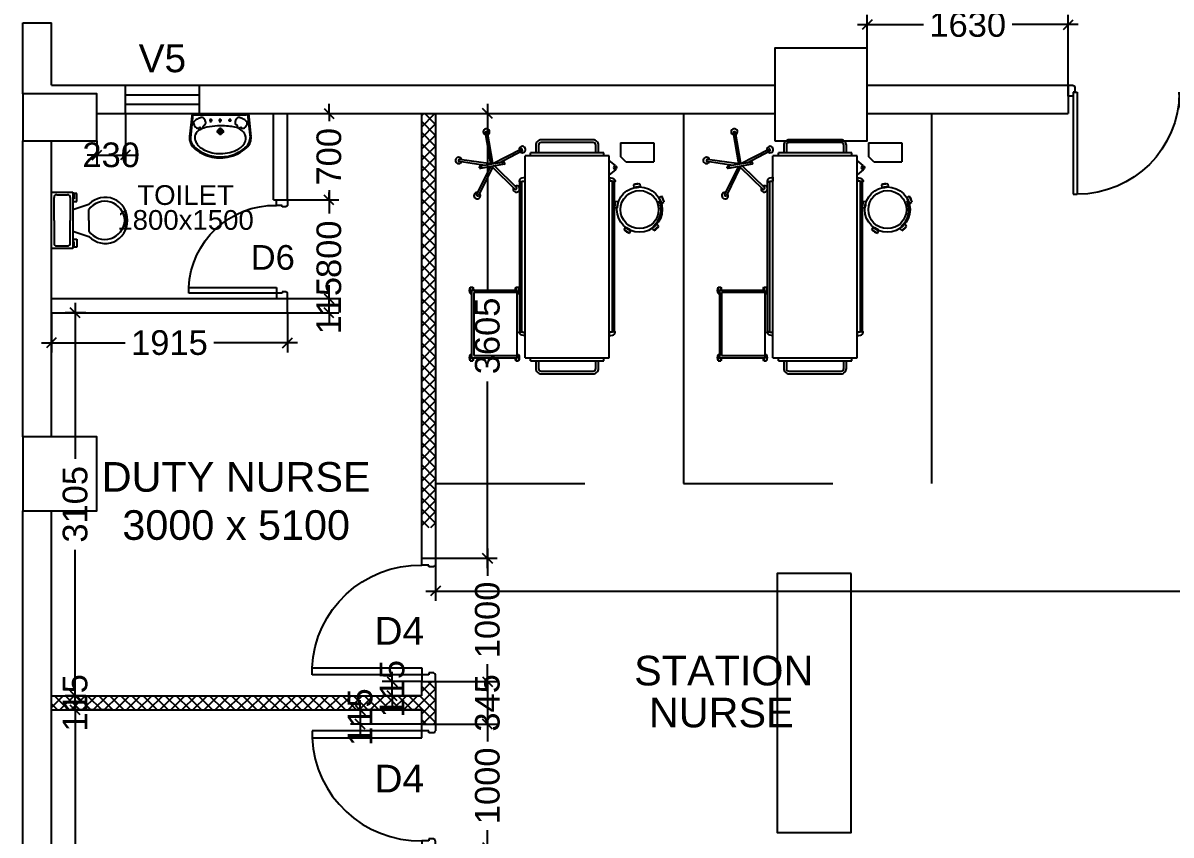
# Model space of a CAD drawing. Extents: x 7620542 to 7843793, y -6476226 to -6093835.
# Drawn here: x 7720379 to 7729686, y -6368159 to -6361576 of the extents above; entities that cross this region are included whole.
import ezdxf
from ezdxf.enums import TextEntityAlignment as Align

# ---------------------------------------------------------------- set-up
doc = ezdxf.new("R2010")
doc.units = 0
doc.header["$LTSCALE"] = 600
doc.header["$MEASUREMENT"] = 0
doc.header["$PDMODE"] = 35
doc.linetypes.add('DASHED', pattern=[0.75, 0.5, -0.25])
doc.layers.get('0').update_dxf_attribs({"linetype": 'CONTINUOUS'})
doc.layers.get('Defpoints').update_dxf_attribs({"linetype": 'CONTINUOUS'})
for name, color, linetype in [('Beds', 33, 'CONTINUOUS'), ('DIMEN', 5, 'CONTINUOUS'), ('DOOR', 32, 'CONTINUOUS'), ('furniture', 33, 'CONTINUOUS'), ('joinery', 7, 'CONTINUOUS'), ('LA-column', 3, 'CONTINUOUS'), ('LOADING', 140, 'CONTINUOUS'), ('PARTI', 21, 'CONTINUOUS'), ('Parti Hat', 35, 'CONTINUOUS'), ('Room Dim', 1, 'CONTINUOUS'), ('TEXT', 6, 'CONTINUOUS'), ('Toi-Euip', 8, 'CONTINUOUS'), ('toi-fix', 46, 'CONTINUOUS'), ('Walls', 7, 'CONTINUOUS'), ('WIN', 151, 'CONTINUOUS'), ('Working Dim', 5, 'CONTINUOUS')]:
    doc.layers.add(name, color=color, linetype=linetype)
doc.styles.add('ari', font='arial.ttf')
doc.styles.add('ARIAL', font='arial.ttf')
doc.dimstyles.new('int. dim', dxfattribs={"dimtxt": 450, "dimasz": 80, "dimexe": 80, "dimexo": 0, "dimgap": 70, "dimtad": 0, "dimdec": 0, "dimzin": 12, "dimdsep": 46, "dimtxsty": 'ari', "dimblk": 'OBLIQUE', "dimcen": 2, "dimdle": 80, "dimclrd": 256, "dimclre": 256, "dimclrt": 6, "dimadec": 0, "dimazin": 0, "dimtfac": 1, "dimtdec": 0, "dimtix": 1, "dimtmove": 2, "dimatfit": 3, "dimfxl": 1, "dimtolj": 1, "dimtzin": 0, "dimlwd": -1, "dimlwe": -1, "dimarcsym": 0})

# ---------------------------------------------------------------- blocks, each defined once
blk = doc.blocks.new('1000')
at = {"layer": 'DOOR'}
for p, q in [((0, -100), (0, 0)), ((0, 0), (49.7, 0)), ((49.7, 0), (49.7, -2.2)), ((63.2, -49.5), (49.7, -49.5)), ((49.7, -49.5), (49.7, -100)), ((63.2, -13.5), (61, -13.5)), ((63.2, -13.5), (63.2, -49.5)), ((836.8, -13.5), (836.8, -49.5)), ((836.8, -13.5), (839, -13.5)), ((836.8, -49.5), (850.3, -49.5)), ((850.3, 0), (850.3, -2.2)), ((900, 0), (850.3, 0)), ((850.3, -49.5), (850.3, -100)), ((900, -100), (900, 0)), ((49.7, -100), (0, -100)), ((49.7, -100), (49.7, -900.6)), ((100.2, -100), (49.7, -100)), ((100.2, -900.6), (100.2, -100)), ((850.3, -100), (900, -100)), ((49.7, -900.6), (100.2, -900.6))]:
    blk.add_line(p, q, dxfattribs=at)
for centre, major_axis, start_param, end_param in [((49.7, -13.5), (-7.95, 7.95), 3.926991, 5.497787), ((850.3, -13.5), (7.95, 7.95), 0.785398, 2.356194)]:
    blk.add_ellipse(centre, major_axis=major_axis, ratio=1, start_param=start_param, end_param=end_param, dxfattribs=at)
at = {"layer": 'DOOR', "color": 145}
blk.add_ellipse((64.3, -115.3), major_axis=(-519.7, 589.8), ratio=1, start_param=2.464943, end_param=4.009476, dxfattribs=at)
blk = doc.blocks.new('A$C70ED7303')
at = {"layer": 'toi-fix', "color": 8}
for p, q in [((0, 0), (229, 0)), ((229, 0), (229, -174.4)), ((-229, 0), (0, 0)), ((-229, -174.4), (-229, 0)), ((-207.2, -43.6), (-207.2, -130.8)), ((0, -21.8), (-185.4, -21.8)), ((0, -21.8), (185.4, -21.8)), ((207.2, -43.6), (207.2, -130.8)), ((229, -174.4), (-229, -174.4)), ((-218.1, -207.2), (-218.1, -185.4)), ((-218.1, -185.4), (-174.4, -185.4)), ((-185.4, -152.6), (0, -152.6)), ((-174.4, -185.4), (-174.4, -174.4)), ((-152.6, -174.4), (-152.6, -207.2)), ((-87.2, -174.4), (-130.8, -305.3)), ((185.4, -152.6), (0, -152.6)), ((87.2, -174.4), (130.8, -305.3)), ((152.6, -174.4), (152.6, -207.2)), ((174.4, -185.4), (174.4, -174.4)), ((218.1, -185.4), (174.4, -185.4)), ((218.1, -207.2), (218.1, -185.4)), ((-152.6, -207.2), (-218.1, -207.2)), ((152.6, -207.2), (218.1, -207.2)), ((0, -305.3), (-87.2, -305.3)), ((0, -305.3), (87.2, -305.3))]:
    blk.add_line(p, q, dxfattribs=at)
for centre, major_axis, start_param, end_param in [((-188.1, -40.9), (13.6, -13.6), 2.214297, 4.068888), ((188.1, -40.9), (13.6, -13.6), 0.643501, 2.498091), ((-188.1, -133.6), (-13.6, -13.6), 5.35589, 7.21048), ((188.1, -133.6), (-13.6, -13.6), 0.643501, 2.498091), ((-6.6, -436.2), (-127.6, -127.6), 4.686239, 7.105146), ((4.7, -435.5), (-112.7, -112.7), 4.541602, 7.039318), ((6.6, -436.2), (55.8, -171.6), -0.351019, 2.067888), ((-4.7, -435.5), (-112.7, -112.7), 0.814663, 3.31238)]:
    blk.add_ellipse(centre, major_axis=major_axis, ratio=1, start_param=start_param, end_param=end_param, dxfattribs=at)
blk = doc.blocks.new('A$C1E9F72C1')
at = {"layer": 'Toi-Euip', "color": 8}
for p, q in [((-228.2, 0), (-249, -186.3)), ((-228.2, 0), (228.2, 0)), ((228.2, 0), (249, -186.3)), ((-220.9, -6.6), (-241.8, -193.1)), ((-212.9, -9.7), (208.6, -9.7)), ((-63.8, -54.9), (-90.3, -54.9)), ((-76, -72.5), (-76, -39.7)), ((11.6, -54.9), (-14.9, -54.9)), ((-0.6, -72.5), (-0.6, -39.7)), ((91.5, -54.9), (65.1, -54.9)), ((79.3, -67.3), (79.3, -39.7)), ((220.8, -6.2), (241.8, -193.1)), ((-29.6, -144.6), (31.2, -144.6)), ((0.9, -174.9), (0.9, -113))]:
    blk.add_line(p, q, dxfattribs=at)
for centre, radius in [((-76, -54.9), 6.49), ((-0.6, -54.9), 6.49), ((79.3, -54.9), 6.49), ((0.9, -144.6), 21.7), ((0.9, -144.6), 15.6), ((0.9, -144.6), 11)]:
    blk.add_circle(centre, radius, dxfattribs=at)
for centre, radius, start, end in [((-208.1, 14.7), 24.9, 216.2215, 258.85487), ((207.9, 16.2), 26, 271.42036, 321.25129), ((-196.3, -76.7), 20.9, 116.80905, 207.50919), ((-160.4, -68.2), 57.4, 198.35041, 235.03309), ((-125, -156.3), 127.2, 109.58641, 129.40175), ((-151.5, -66.7), 34.3, 68.64386, 118.08079), ((-167.5, -75.4), 49.6, 12.80704, 54.9415), ((-114.5, -115.3), 27, 106.38602, 151.72849), ((-150, -73.3), 32.2, 330.07912, 16.03456), ((152.1, -73.3), 32.2, 163.96544, 209.92088), ((169.6, -75.4), 49.6, 125.0585, 167.19296), ((116.6, -115.3), 27, 28.27151, 73.61398), ((153.6, -66.7), 34.3, 61.91921, 111.35614), ((127.1, -156.3), 127.2, 50.59825, 70.41359), ((162.5, -68.2), 57.4, 304.96691, 341.64959), ((198.5, -76.7), 20.9, 332.49081, 63.19095), ((-110.1, -193), 95.5, 167.34537, 194.41456), ((-129.4, -204.5), 80.8, 113.61868, 156.30705), ((-181.8, -101.4), 18, 230.4642, 309.53581), ((-164.3, -121.5), 8.67, 53.89261, 133.95969), ((-76.5, -275.6), 168.3, 94.02807, 120.40977), ((-162.9, -122.5), 8.8, 329.67126, 65.48955), ((-131.5, -107.7), 8.62, 142.69611, 276.84736), ((34.9, -905.9), 807.6, 92.47999, 98.77724), ((-3.2, -837.5), 738.4, 84.45177, 89.75687), ((46.1, -400.7), 299, 76.17326, 85.7679), ((102.1, -220), 110.7, 24.97787, 81.97978), ((134.9, -107.4), 7.45, 281.31974, 41.70163), ((164.3, -121.7), 7.8, 112.06932, 194.84772), ((166.5, -121.5), 8.67, 46.04031, 126.10739), ((183.9, -101.4), 18, 230.46419, 309.5358), ((136.7, -201.5), 71.5, 327.59194, 23.22206), ((-165.7, -196.5), 84, 173.00409, 196.76082), ((-141.4, -199.1), 106.9, 191.44792, 227.66), ((-163.3, -200.1), 78.8, 174.85979, 213.20886), ((-120.4, -183.5), 124.2, 208.78543, 238.15851), ((-15.6, -66.9), 289.4, 226.88006, 256.31993), ((-82.7, -174.7), 127.1, 199.30539, 242.2025), ((11.5, -60.2), 296.4, 278.97703, 313.61545), ((18.1, -68), 277.7, 292.33265, 313.78267), ((77.5, -165.5), 140.9, 291.68677, 328.13967), ((146.7, -197.7), 95.2, 311.91048, 2.7762), ((149.6, -199.6), 100.3, 311.38312, 7.60576), ((-54.2, -135.8), 202, 229.31459, 253.01061), ((-13.2, -73.3), 249.6, 238.9436, 269.48126), ((0.4, -45.6), 305.3, 248.15029, 293.80492), ((-3.9, -83.4), 276.6, 253.14844, 282.86095), ((4.7, -23.5), 300.1, 266.15461, 294.58929)]:
    blk.add_arc(centre, radius, start, end, dxfattribs=at)
blk = doc.blocks.new('HF12177-P')
for p, q in [((-0.02, -0.007), (-0.189, 0.225)), ((0, 0), (-0.172, 0.237)), ((0, 0), (0.172, 0.237)), ((0.02, -0.007), (0.189, 0.225)), ((-0.063, -0.027), (-0.295, -0.102)), ((-0.01, -0.031), (-0.289, -0.121)), ((-0.12, -0.015), (-0.12, -0.019)), ((-0.112, -0.007), (0.112, -0.007)), ((-0.112, -0.027), (0.112, -0.027)), ((-0.1, -0.007), (-0.1, -0.027)), ((-0.01, -0.031), (-0.01, -0.324)), ((0.01, -0.031), (0.01, -0.324)), ((0.01, -0.031), (0.289, -0.121)), ((0.063, -0.027), (0.295, -0.102)), ((0.1, -0.007), (0.1, -0.027)), ((0.12, -0.015), (0.12, -0.019))]:
    blk.add_line(p, q)
for centre, radius, start, end in [((-0.185, 0.238), 0.03, 325.4712, 286.5288), ((-0.182, 0.23), 0.008, 126.3733, 216), ((0, -0.017), 0.315, 125.6267, 126.3733), ((-0.179, 0.233), 0.008, 36, 125.6267), ((0.185, 0.238), 0.03, 253.4712, 214.5288), ((0.179, 0.233), 0.008, 54.3733, 144), ((0, -0.017), 0.315, 53.6267, 54.3733), ((0.182, 0.23), 0.008, 324, 53.6267), ((-0.3, -0.114), 0.03, 37.4712, 358.5288), ((-0.293, -0.11), 0.008, 108, 197.6267), ((-0.112, -0.015), 0.008, 90, 180), ((-0.112, -0.019), 0.008, 180, 270), ((0.112, -0.015), 0.008, 0, 90), ((0.112, -0.019), 0.008, 270, 0), ((0.3, -0.114), 0.03, 181.4712, 142.5288), ((0.293, -0.11), 0.008, 342.3733, 72), ((0, -0.017), 0.315, 197.6267, 198.3733), ((-0.291, -0.114), 0.008, 198.3733, 288), ((0.291, -0.114), 0.008, 252, 341.6267), ((0, -0.017), 0.315, 341.6267, 342.3733), ((0, -0.332), 0.03, 109.4712, 70.5288), ((-0.002, -0.324), 0.008, 180, 269.6267), ((0, -0.017), 0.315, 269.6267, 270.3733), ((0.002, -0.324), 0.008, 270.3733, 0)]:
    blk.add_arc(centre, radius, start, end)
blk = doc.blocks.new('HF10037A-P')
for p, q in [((-0.03, 0.413), (-0.03, 0.388)), ((0.03, 0.413), (-0.03, 0.413)), ((0.03, 0.388), (-0.03, 0.388)), ((0.03, 0.413), (0.03, 0.388)), ((-0.216, 0.279), (-0.23, 0.221)), ((-0.23, 0.221), (-0.206, 0.215)), ((-0.216, 0.279), (-0.192, 0.273)), ((-0.192, 0.273), (-0.206, 0.215)), ((0.191, 0.27), (0.215, 0.277)), ((0.191, 0.27), (0.209, 0.212)), ((0.191, 0.237), (0.2, 0.24)), ((0.209, 0.212), (0.233, 0.22)), ((0.215, 0.277), (0.233, 0.22)), ((-0.164, 0.006), (-0.149, 0.026)), ((-0.164, 0.006), (-0.116, -0.03)), ((-0.149, 0.026), (-0.101, -0.01)), ((0.096, -0.011), (0.146, 0.023)), ((0.111, 0.011), (0.116, 0.003)), ((0.111, -0.031), (0.16, 0.003)), ((0.16, 0.003), (0.146, 0.023)), ((-0.116, -0.03), (-0.101, -0.01)), ((0.111, -0.031), (0.096, -0.011))]:
    blk.add_line(p, q)
for radius in [0.21, 0.177]:
    blk.add_circle((0, 0.177), radius)
for centre, radius, start, end in [((0, 0.325), 0.0925, 71.0754, 108.9246), ((0, 0.475), 0.0925, 251.0754, 288.9246), ((-0.138, 0.229), 0.0925, 147.3419, 185.1912), ((-0.284, 0.265), 0.0925, 327.3419, 5.1912), ((0, 0.177), 0.2, 303.6037, 17.3657), ((0.284, 0.268), 0.0925, 178.8412, 216.6904), ((0.141, 0.222), 0.0925, 358.8412, 36.6904), ((-0.087, 0.058), 0.0925, 214.1875, 252.0368), ((-0.177, -0.062), 0.0925, 34.1875, 72.0368), ((0.171, -0.066), 0.0925, 105.5121, 143.3614), ((0.086, 0.058), 0.0925, 285.5121, 323.3614)]:
    blk.add_arc(centre, radius, start, end)
blk = doc.blocks.new('ME17678-P')
at = {"layer": 'furniture', "color": 21}
for p, q in [((-0.05, 0.175), (0.26, 0.175)), ((-0.05, 0.175), (-0.05, 0.05)), ((0.26, 0.175), (0.26, 0)), ((0, 0), (-0.05, 0.05)), ((0, 0), (0.26, 0))]:
    blk.add_line(p, q, dxfattribs=at)
blk = doc.blocks.new('A$C6969112B')
at = {"layer": 'furniture', "color": 8}
for p, q in [((521.2, 1792.5), (1116.3, 1792.5)), ((521.2, 1766.3), (521.2, 1792.5)), ((1116.3, 1766.3), (1116.3, 1792.5)), ((428.3, 1689), (477.6, 1728.6)), ((477.6, 1766.3), (1159.9, 1766.3)), ((477.6, 130.9), (477.6, 1766.3)), ((1159.9, 130.9), (1159.9, 1766.3)), ((428.3, 1654.1), (477.6, 1614.5)), ((476, 1595), (476, 1560.9)), ((1161.6, 1595), (1161.6, 1560.9)), ((432.3, 1559.1), (432.3, 1556.9)), ((433.9, 342.6), (433.9, 1556.9)), ((451.4, 342.6), (451.4, 1556.9)), ((453, 1559.1), (453, 1556.9)), ((1184.5, 1559.1), (1184.5, 1556.9)), ((1186.1, 342.6), (1186.1, 1556.9)), ((1203.6, 342.6), (1203.6, 1556.9)), ((1205.2, 1559.1), (1205.2, 1556.9)), ((1234.1, 702.5), (1212.3, 702.5)), ((1212.3, 702.5), (1212.3, 650.2)), ((1223.2, 130.9), (1223.2, 676.4)), ((1223.2, 676.4), (1594.1, 676.4)), ((1223.2, 658.9), (1576.7, 658.9)), ((1234.1, 702.5), (1234.1, 676.4)), ((1576.7, 658.9), (1576.7, 148.4)), ((1605, 702.5), (1583.2, 702.5)), ((1583.2, 702.5), (1583.2, 676.4)), ((1594.1, 676.4), (1594.1, 130.9)), ((1605, 702.5), (1605, 650.2)), ((1223.2, 650.2), (1212.3, 650.2)), ((1605, 650.2), (1594.1, 650.2)), ((432.3, 340.4), (432.3, 342.6)), ((453, 340.4), (453, 342.6)), ((476, 304.5), (476, 338.6)), ((1161.6, 304.5), (1161.6, 338.6)), ((1184.5, 340.4), (1184.5, 342.6)), ((1205.2, 340.4), (1205.2, 342.6)), ((1159.9, 130.9), (477.6, 130.9)), ((521.2, 104.7), (521.2, 130.9)), ((1116.3, 104.7), (521.2, 104.7)), ((1116.3, 104.7), (1116.3, 130.9)), ((1223.2, 157.1), (1212.3, 157.1)), ((1212.3, 157.1), (1212.3, 104.7)), ((1234.1, 104.7), (1212.3, 104.7)), ((1576.7, 148.4), (1223.2, 148.4)), ((1594.1, 130.9), (1223.2, 130.9)), ((1234.1, 130.9), (1234.1, 104.7)), ((1583.2, 130.9), (1583.2, 104.7)), ((1605, 104.7), (1583.2, 104.7)), ((1605, 157.1), (1594.1, 157.1)), ((1605, 157.1), (1605, 104.7))]:
    blk.add_line(p, q, dxfattribs=at)
for points in [[(564.9, 1792.5), (564.9, 1853.6, -0.414214), (608.5, 1897.3), (1029, 1897.3, -0.414214), (1072.7, 1853.6), (1072.7, 1792.5)], [(586.7, 1792.5), (586.7, 1853.6, -0.414214), (608.5, 1875.4), (1029, 1875.4, -0.414214), (1050.8, 1853.6), (1050.8, 1792.5)], [(476, 1592.7), (451.4, 1585, 0.318781), (430, 1563.1), (430, 1559.1), (455.4, 1559.1), (455.4, 1563.1), (476, 1563.1)], [(1161.6, 1592.7), (1186.1, 1585, -0.318781), (1207.6, 1563.1), (1207.6, 1559.1), (1182.1, 1559.1), (1182.1, 1563.1), (1161.6, 1563.1)], [(476, 306.8), (451.4, 314.4, -0.318781), (430, 336.4), (430, 340.4), (455.4, 340.4), (455.4, 336.4), (476, 336.4)], [(1161.6, 306.8), (1186.1, 314.4, 0.318781), (1207.6, 336.4), (1207.6, 340.4), (1182.1, 340.4), (1182.1, 336.4), (1161.6, 336.4)], [(1072.7, 104.7), (1072.7, 43.6, -0.414214), (1029, 0), (608.5, 0, -0.414214), (564.9, 43.6), (564.9, 104.7)], [(1050.8, 104.7), (1050.8, 43.6, -0.414214), (1029, 21.8), (608.5, 21.8, -0.414214), (586.7, 43.6), (586.7, 104.7)]]:
    blk.add_lwpolyline(points, format="xyb", dxfattribs=at)
for points in [[(476, 1595), (477.6, 1595)], [(1161.6, 1595), (1159.9, 1595)], [(432.3, 1556.9), (453, 1556.9)], [(476, 1560.9), (477.6, 1560.9)], [(1161.6, 1560.9), (1159.9, 1560.9)], [(1205.2, 1556.9), (1184.5, 1556.9)], [(432.3, 342.6), (453, 342.6)], [(476, 338.6), (477.6, 338.6)], [(476, 304.5), (477.6, 304.5)], [(1161.6, 338.6), (1159.9, 338.6)], [(1161.6, 304.5), (1159.9, 304.5)], [(1205.2, 342.6), (1184.5, 342.6)]]:
    blk.add_lwpolyline(points, dxfattribs=at)
blk.add_circle((435.1, 1671.6), 9.27, dxfattribs=at)
for centre, radius, start, end in [((440.7, 1671.6), 21.4, 125.42703, 234.57297), ((1288.7, 676.4), 80.7, 161.07536, 198.92464), ((1157.8, 676.4), 80.7, 0, 18.92464), ((1659.6, 676.4), 80.7, 161.07536, 180), ((1528.7, 676.4), 80.7, 341.07536, 18.92464), ((1288.7, 130.9), 80.7, 161.07536, 198.92464), ((1157.8, 130.9), 80.7, 341.07536, 0), ((1659.6, 130.9), 80.7, 180, 198.92464), ((1528.7, 130.9), 80.7, 341.07536, 18.92464)]:
    blk.add_arc(centre, radius, start, end, dxfattribs=at)
at = {"layer": 'LOADING', "color": 8, "yscale": 872.7299101983663, "zscale": 872.7299101979671}
for name, p, xscale, rotation in [('HF12177-P', (1424.7, 1676), -872.7299101979006, 170.2976301882088), ('HF10037A-P', (215.1, 1178), -872.7299102004868, 353.6512974186875)]:
    blk.add_blockref(name, p, dxfattribs=dict(at, xscale=xscale, rotation=rotation))
at = {"layer": 'LOADING', "color": 8, "xscale": -872.7299101983663, "yscale": 872.7299101983663, "zscale": 872.7299101979671}
blk.add_blockref('ME17678-P', (343.2, 1718.8), dxfattribs=at)
blk = doc.blocks.new('Z$W@#1275')
at = {"layer": 'DOOR'}
for p, q in [((73.1, 1500), (0, 1500)), ((0, 1500), (0, 1467.1)), ((73.1, 1467.1), (73.1, 1500)), ((0, 1467.1), (1.8, 1467.1)), ((11, 1456.1), (11, 1458)), ((11, 1456.1), (47.5, 1456.1)), ((47.5, 1467.1), (736.4, 1467.1)), ((47.5, 1467.1), (47.5, 1438.9)), ((47.5, 1456.1), (47.5, 1467.1)), ((47.5, 1467.1), (73.1, 1467.1)), ((47.5, 1438.9), (736.4, 1438.9)), ((736.4, 1467.1), (736.4, 1438.9)), ((0, 32.9), (1.8, 32.9)), ((0, 0), (0, 32.9)), ((73.1, 0), (0, 0)), ((11, 43.8), (11, 42)), ((11, 43.8), (47.5, 43.8)), ((47.5, 61.1), (736.4, 61.1)), ((47.5, 32.9), (47.5, 61.1)), ((47.5, 43.8), (47.5, 32.9)), ((47.5, 32.9), (736.4, 32.9)), ((47.5, 32.9), (73.1, 32.9)), ((73.1, 32.9), (73.1, 0)), ((736.4, 32.9), (736.4, 61.1))]:
    blk.add_line(p, q, dxfattribs=at)
for centre, start, end in [((11, 1467.1), 180, 270), ((11, 32.9), 90, 180)]:
    blk.add_arc(centre, 9.13, start, end, dxfattribs=at)
at = {"layer": 'DOOR', "color": 145}
for centre, start, end in [((47.5, 1438.9), 270, 0), ((47.5, 61.1), 0, 90)]:
    blk.add_arc(centre, 688.9, start, end, dxfattribs=at)
blk = doc.blocks.new('_Oblique')
at = {"color": 0, "linetype": 'ByBlock', "lineweight": -2}
blk.add_line((-0.5, -0.5), (0.5, 0.5), dxfattribs=at)
blk = doc.blocks.new('*D2270')
at = {"layer": 'Defpoints', "color": 0, "transparency": 16777216}
for p in [(7747954, -6365664.6, 4.1), (7723724, -6365867.1, 3.4), (7747954, -6366181.1)]:
    blk.add_point(p, dxfattribs=at)
at = {"layer": 'Working Dim', "transparency": 16777216}
for p, q in [((7747954, -6365664.6), (7747954, -6366261.1)), ((7723724, -6365867.1), (7723724, -6366261.1)), ((7723644, -6366181.1), (7735391.3, -6366181.1)), ((7748034, -6366181.1), (7736286.7, -6366181.1))]:
    blk.add_line(p, q, dxfattribs=at)
at = {"layer": 'Working Dim', "transparency": 16777216, "xscale": 80, "yscale": 80, "zscale": 80, "rotation": 180}
blk.add_blockref('_Oblique', (7723724, -6366181.1), dxfattribs=at)
at = {"layer": 'Working Dim', "transparency": 16777216, "xscale": 80, "yscale": 80, "zscale": 80}
blk.add_blockref('_Oblique', (7747954, -6366181.1), dxfattribs=at)
at = {"layer": 'Working Dim', "color": 6, "transparency": 16777216, "insert": (7735839, -6366181.1), "char_height": 200, "attachment_point": 5, "style": 'ari'}
blk.add_mtext('\\A1;24230', dxfattribs=at)
blk = doc.blocks.new('*D2543')
at = {"layer": 'Defpoints', "color": 0, "transparency": 16777216}
for p in [(7723609, -6367145.6, -10.7), (7723112.9, -6367260.6), (7723609, -6367260.6, -10.7)]:
    blk.add_point(p, dxfattribs=at)
at = {"layer": 'Working Dim', "transparency": 16777216}
for p, q in [((7723112.9, -6367145.6), (7723112.9, -6367065.6)), ((7723609, -6367145.6), (7723032.9, -6367145.6)), ((7723112.9, -6367145.6), (7723112.9, -6367260.6)), ((7723609, -6367260.6), (7723032.9, -6367260.6)), ((7723112.9, -6367260.6), (7723112.9, -6367340.6))]:
    blk.add_line(p, q, dxfattribs=at)
at = {"layer": 'Working Dim', "transparency": 16777216, "xscale": 80, "yscale": 80, "zscale": 80}
for p, rotation in [((7723112.9, -6367145.6), 270), ((7723112.9, -6367260.6), 90)]:
    blk.add_blockref('_Oblique', p, dxfattribs=dict(at, rotation=rotation))
at = {"layer": 'Working Dim', "color": 6, "transparency": 16777216, "insert": (7723112.9, -6367203.1), "char_height": 200, "attachment_point": 5, "rotation": 90, "style": 'ari'}
blk.add_mtext('\\A1;115', dxfattribs=at)
blk = doc.blocks.new('*D2544')
at = {"layer": 'Defpoints', "color": 0, "transparency": 16777216}
for p in [(7723371.6, -6366915.6), (7723609, -6366915.6, -10.7), (7723609, -6367030.6, -10.7)]:
    blk.add_point(p, dxfattribs=at)
at = {"layer": 'Working Dim', "transparency": 16777216}
for p, q in [((7723371.6, -6366915.6), (7723371.6, -6366835.6)), ((7723609, -6366915.6), (7723291.6, -6366915.6)), ((7723371.6, -6367030.6), (7723371.6, -6366915.6)), ((7723609, -6367030.6), (7723291.6, -6367030.6)), ((7723371.6, -6367030.6), (7723371.6, -6367110.6))]:
    blk.add_line(p, q, dxfattribs=at)
at = {"layer": 'Working Dim', "transparency": 16777216, "xscale": 80, "yscale": 80, "zscale": 80}
for p, rotation in [((7723371.6, -6366915.6), 270), ((7723371.6, -6367030.6), 90)]:
    blk.add_blockref('_Oblique', p, dxfattribs=dict(at, rotation=rotation))
at = {"layer": 'Working Dim', "color": 6, "transparency": 16777216, "insert": (7723371.6, -6366973.1), "char_height": 200, "attachment_point": 5, "rotation": 90, "style": 'ari'}
blk.add_mtext('\\A1;115', dxfattribs=at)
blk = doc.blocks.new('*D2545')
at = {"layer": 'Defpoints', "color": 0, "transparency": 16777216}
for p in [(7720609, -6363925.5, -10.7), (7722524, -6363925.5, -10.7), (7722524, -6364168.2)]:
    blk.add_point(p, dxfattribs=at)
at = {"layer": 'Working Dim', "transparency": 16777216}
for p, q in [((7720609, -6363925.5), (7720609, -6364248.2)), ((7722524, -6363925.5), (7722524, -6364248.2)), ((7720529, -6364168.2), (7721206.5, -6364168.2)), ((7722604, -6364168.2), (7721926.5, -6364168.2))]:
    blk.add_line(p, q, dxfattribs=at)
at = {"layer": 'Working Dim', "transparency": 16777216, "xscale": 80, "yscale": 80, "zscale": 80, "rotation": 180}
blk.add_blockref('_Oblique', (7720609, -6364168.2), dxfattribs=at)
at = {"layer": 'Working Dim', "transparency": 16777216, "xscale": 80, "yscale": 80, "zscale": 80}
blk.add_blockref('_Oblique', (7722524, -6364168.2), dxfattribs=at)
at = {"layer": 'Working Dim', "color": 6, "transparency": 16777216, "insert": (7721566.5, -6364168.2), "char_height": 200, "attachment_point": 5, "style": 'ari'}
blk.add_mtext('\\A1;1915', dxfattribs=at)
blk = doc.blocks.new('*D2546')
at = {"layer": 'Defpoints', "color": 0, "transparency": 16777216}
for p in [(7722524, -6363810.5, -10), (7722859.9, -6363810.5), (7722524, -6363925.5)]:
    blk.add_point(p, dxfattribs=at)
at = {"layer": 'Working Dim', "transparency": 16777216}
for p, q in [((7722859.9, -6363810.5), (7722859.9, -6363730.5)), ((7722524, -6363810.5), (7722939.9, -6363810.5)), ((7722859.9, -6363925.5), (7722859.9, -6363810.5)), ((7722524, -6363925.5), (7722939.9, -6363925.5)), ((7722859.9, -6363925.5), (7722859.9, -6364005.5))]:
    blk.add_line(p, q, dxfattribs=at)
at = {"layer": 'Working Dim', "transparency": 16777216, "xscale": 80, "yscale": 80, "zscale": 80}
for p, rotation in [((7722859.9, -6363810.5), 270), ((7722859.9, -6363925.5), 90)]:
    blk.add_blockref('_Oblique', p, dxfattribs=dict(at, rotation=rotation))
at = {"layer": 'Working Dim', "color": 6, "transparency": 16777216, "insert": (7722859.9, -6363868), "char_height": 200, "attachment_point": 5, "rotation": 90, "style": 'ari'}
blk.add_mtext('\\A1;115', dxfattribs=at)
blk = doc.blocks.new('*D2547')
at = {"layer": 'Defpoints', "color": 0, "transparency": 16777216}
for p in [(7722524, -6363010.6, -10), (7722859.9, -6363010.6), (7722524, -6363810.5, -10)]:
    blk.add_point(p, dxfattribs=at)
at = {"layer": 'Working Dim', "transparency": 16777216}
for p, q in [((7722859.9, -6362930.6), (7722859.9, -6363119.8)), ((7722524, -6363010.6), (7722939.9, -6363010.6)), ((7722859.9, -6363890.5), (7722859.9, -6363701.3)), ((7722524, -6363810.5), (7722939.9, -6363810.5))]:
    blk.add_line(p, q, dxfattribs=at)
at = {"layer": 'Working Dim', "transparency": 16777216, "xscale": 80, "yscale": 80, "zscale": 80}
for p, rotation in [((7722859.9, -6363010.6), 90), ((7722859.9, -6363810.5), 270)]:
    blk.add_blockref('_Oblique', p, dxfattribs=dict(at, rotation=rotation))
at = {"layer": 'Working Dim', "color": 6, "transparency": 16777216, "insert": (7722859.9, -6363410.5), "char_height": 200, "attachment_point": 5, "rotation": 90, "style": 'ari'}
blk.add_mtext('\\A1;800', dxfattribs=at)
blk = doc.blocks.new('*D2548')
at = {"layer": 'Defpoints', "color": 0, "transparency": 16777216}
for p in [(7722524, -6362310.5, -10.7), (7722859.9, -6362310.5), (7722524, -6363010.6, -10)]:
    blk.add_point(p, dxfattribs=at)
at = {"layer": 'Working Dim', "transparency": 16777216}
for p, q in [((7722859.9, -6362310.5), (7722859.9, -6362230.5)), ((7722524, -6362310.5), (7722939.9, -6362310.5)), ((7722859.9, -6362310.5), (7722859.9, -6362370.7)), ((7722524, -6363010.6), (7722939.9, -6363010.6)), ((7722859.9, -6363010.6), (7722859.9, -6362950.3)), ((7722859.9, -6363010.6), (7722859.9, -6363090.6))]:
    blk.add_line(p, q, dxfattribs=at)
at = {"layer": 'Working Dim', "transparency": 16777216, "xscale": 80, "yscale": 80, "zscale": 80}
for p, rotation in [((7722859.9, -6362310.5), 270), ((7722859.9, -6363010.6), 90)]:
    blk.add_blockref('_Oblique', p, dxfattribs=dict(at, rotation=rotation))
at = {"layer": 'Working Dim', "color": 6, "transparency": 16777216, "insert": (7722859.9, -6362660.5), "char_height": 200, "attachment_point": 5, "rotation": 90, "style": 'ari'}
blk.add_mtext('\\A1;700', dxfattribs=at)
blk = doc.blocks.new('*D2549')
at = {"layer": 'Defpoints', "color": 0, "transparency": 16777216}
for p in [(7728852.8, -6361589.3), (7727223, -6361780.6, -13.8), (7728852.8, -6362080.5, -10.7)]:
    blk.add_point(p, dxfattribs=at)
at = {"layer": 'Working Dim', "transparency": 16777216}
for p, q in [((7727223, -6361780.6), (7727223, -6361509.3)), ((7728852.8, -6362080.5), (7728852.8, -6361509.3)), ((7727143, -6361589.3), (7727679, -6361589.3)), ((7728932.8, -6361589.3), (7728396.7, -6361589.3))]:
    blk.add_line(p, q, dxfattribs=at)
at = {"layer": 'Working Dim', "transparency": 16777216, "xscale": 80, "yscale": 80, "zscale": 80, "rotation": 180}
blk.add_blockref('_Oblique', (7727223, -6361589.3), dxfattribs=at)
at = {"layer": 'Working Dim', "transparency": 16777216, "xscale": 80, "yscale": 80, "zscale": 80}
blk.add_blockref('_Oblique', (7728852.8, -6361589.3), dxfattribs=at)
at = {"layer": 'Working Dim', "color": 6, "transparency": 16777216, "insert": (7728037.9, -6361589.3), "char_height": 200, "attachment_point": 5, "style": 'ari'}
blk.add_mtext('\\A1;1630', dxfattribs=at)
blk = doc.blocks.new('*D2550')
at = {"layer": 'Defpoints', "color": 0, "transparency": 16777216}
for p in [(7720802.3, -6367145.6), (7721099.6, -6367145.6, -10.7), (7721099.6, -6370630.6, -10.7)]:
    blk.add_point(p, dxfattribs=at)
at = {"layer": 'Working Dim', "transparency": 16777216}
for p, q in [((7720802.3, -6367065.6), (7720802.3, -6368518.8)), ((7721099.6, -6367145.6), (7720722.3, -6367145.6)), ((7720802.3, -6370710.6), (7720802.3, -6369257.4)), ((7721099.6, -6370630.6), (7720722.3, -6370630.6))]:
    blk.add_line(p, q, dxfattribs=at)
at = {"layer": 'Working Dim', "transparency": 16777216, "xscale": 80, "yscale": 80, "zscale": 80}
for p, rotation in [((7720802.3, -6367145.6), 90), ((7720802.3, -6370630.6), 270)]:
    blk.add_blockref('_Oblique', p, dxfattribs=dict(at, rotation=rotation))
at = {"layer": 'Working Dim', "color": 6, "transparency": 16777216, "insert": (7720802.3, -6368888.1), "char_height": 200, "attachment_point": 5, "rotation": 90, "style": 'ari'}
blk.add_mtext('\\A1;3485', dxfattribs=at)
blk = doc.blocks.new('*D2551')
at = {"layer": 'Defpoints', "color": 0, "transparency": 16777216}
for p in [(7720802.3, -6367030.6), (7720889.3, -6367030.6, -10.7), (7721099.6, -6367145.6, -10.7)]:
    blk.add_point(p, dxfattribs=at)
at = {"layer": 'Working Dim', "transparency": 16777216}
for p, q in [((7720889.3, -6367030.6), (7720722.3, -6367030.6)), ((7720802.3, -6367030.6), (7720802.3, -6366950.6)), ((7720802.3, -6367145.6), (7720802.3, -6367030.6)), ((7721099.6, -6367145.6), (7720722.3, -6367145.6)), ((7720802.3, -6367145.6), (7720802.3, -6367225.6))]:
    blk.add_line(p, q, dxfattribs=at)
at = {"layer": 'Working Dim', "transparency": 16777216, "xscale": 80, "yscale": 80, "zscale": 80}
for p, rotation in [((7720802.3, -6367030.6), 270), ((7720802.3, -6367145.6), 90)]:
    blk.add_blockref('_Oblique', p, dxfattribs=dict(at, rotation=rotation))
at = {"layer": 'Working Dim', "color": 6, "transparency": 16777216, "insert": (7720802.3, -6367088.1), "char_height": 200, "attachment_point": 5, "rotation": 90, "style": 'ari'}
blk.add_mtext('\\A1;115', dxfattribs=at)
blk = doc.blocks.new('*D2552')
at = {"layer": 'Defpoints', "color": 0, "transparency": 16777216}
for p in [(7720802.3, -6363925.5), (7720889.3, -6363925.5, -10.7), (7720889.3, -6367030.6, -10.7)]:
    blk.add_point(p, dxfattribs=at)
at = {"layer": 'Working Dim', "transparency": 16777216}
for p, q in [((7720802.3, -6363845.5), (7720802.3, -6365108.7)), ((7720889.3, -6363925.5), (7720722.3, -6363925.5)), ((7720802.3, -6367110.6), (7720802.3, -6365847.4)), ((7720889.3, -6367030.6), (7720722.3, -6367030.6))]:
    blk.add_line(p, q, dxfattribs=at)
at = {"layer": 'Working Dim', "transparency": 16777216, "xscale": 80, "yscale": 80, "zscale": 80}
for p, rotation in [((7720802.3, -6363925.5), 90), ((7720802.3, -6367030.6), 270)]:
    blk.add_blockref('_Oblique', p, dxfattribs=dict(at, rotation=rotation))
at = {"layer": 'Working Dim', "color": 6, "transparency": 16777216, "insert": (7720802.3, -6365478), "char_height": 200, "attachment_point": 5, "rotation": 90, "style": 'ari'}
blk.add_mtext('\\A1;3105', dxfattribs=at)
blk = doc.blocks.new('*D2553')
at = {"layer": 'Defpoints', "color": 0, "transparency": 16777216}
for p in [(7723726, -6362310.5, -10.7), (7723726, -6365915.6, -10.7), (7724144.2, -6365915.6)]:
    blk.add_point(p, dxfattribs=at)
at = {"layer": 'Working Dim', "transparency": 16777216}
for p, q in [((7724144.2, -6362230.5), (7724144.2, -6363743.7)), ((7723726, -6362310.5), (7724224.2, -6362310.5)), ((7724144.2, -6365995.6), (7724144.2, -6364482.4)), ((7723726, -6365915.6), (7724224.2, -6365915.6))]:
    blk.add_line(p, q, dxfattribs=at)
at = {"layer": 'Working Dim', "transparency": 16777216, "xscale": 80, "yscale": 80, "zscale": 80}
for p, rotation in [((7724144.2, -6362310.5), 90), ((7724144.2, -6365915.6), 270)]:
    blk.add_blockref('_Oblique', p, dxfattribs=dict(at, rotation=rotation))
at = {"layer": 'Working Dim', "color": 6, "transparency": 16777216, "insert": (7724144.2, -6364113), "char_height": 200, "attachment_point": 5, "rotation": 90, "style": 'ari'}
blk.add_mtext('\\A1;3605', dxfattribs=at)
blk = doc.blocks.new('*D2554')
at = {"layer": 'Defpoints', "color": 0, "transparency": 16777216}
for p in [(7723726, -6365915.6, -10.7), (7723724, -6366915.6, -10.7), (7724144.2, -6366915.6)]:
    blk.add_point(p, dxfattribs=at)
at = {"layer": 'Working Dim', "transparency": 16777216}
for p, q in [((7723726, -6365915.6), (7724224.2, -6365915.6)), ((7724144.2, -6365835.6), (7724144.2, -6366056.7)), ((7724144.2, -6366995.6), (7724144.2, -6366774.5)), ((7723724, -6366915.6), (7724224.2, -6366915.6))]:
    blk.add_line(p, q, dxfattribs=at)
at = {"layer": 'Working Dim', "transparency": 16777216, "xscale": 80, "yscale": 80, "zscale": 80}
for p, rotation in [((7724144.2, -6365915.6), 90), ((7724144.2, -6366915.6), 270)]:
    blk.add_blockref('_Oblique', p, dxfattribs=dict(at, rotation=rotation))
at = {"layer": 'Working Dim', "color": 6, "transparency": 16777216, "insert": (7724144.2, -6366415.6), "char_height": 200, "attachment_point": 5, "rotation": 90, "style": 'ari'}
blk.add_mtext('\\A1;1000', dxfattribs=at)
blk = doc.blocks.new('*D2555')
at = {"layer": 'Defpoints', "color": 0, "transparency": 16777216}
for p in [(7723724, -6366915.6, -10.7), (7723724, -6367260.6, -10.7), (7724144.2, -6367260.6)]:
    blk.add_point(p, dxfattribs=at)
at = {"layer": 'Working Dim', "transparency": 16777216}
for p, q in [((7724144.2, -6366915.6), (7724144.2, -6366835.6)), ((7723724, -6366915.6), (7724224.2, -6366915.6)), ((7724144.2, -6366915.6), (7724144.2, -6367260.6)), ((7723724, -6367260.6), (7724224.2, -6367260.6)), ((7724144.2, -6367260.6), (7724144.2, -6367340.6))]:
    blk.add_line(p, q, dxfattribs=at)
at = {"layer": 'Working Dim', "transparency": 16777216, "xscale": 80, "yscale": 80, "zscale": 80}
for p, rotation in [((7724144.2, -6366915.6), 270), ((7724144.2, -6367260.6), 90)]:
    blk.add_blockref('_Oblique', p, dxfattribs=dict(at, rotation=rotation))
at = {"layer": 'Working Dim', "color": 6, "transparency": 16777216, "insert": (7724144.2, -6367088.1), "char_height": 200, "attachment_point": 5, "rotation": 90, "style": 'ari'}
blk.add_mtext('\\A1;345', dxfattribs=at)
blk = doc.blocks.new('*D2556')
at = {"layer": 'Defpoints', "color": 0, "transparency": 16777216}
for p in [(7723724, -6367260.6, -10.7), (7723724, -6368260.6, -10.7), (7724144.2, -6368260.6)]:
    blk.add_point(p, dxfattribs=at)
at = {"layer": 'Working Dim', "transparency": 16777216}
for p, q in [((7724144.2, -6367180.6), (7724144.2, -6367401.7)), ((7723724, -6367260.6), (7724224.2, -6367260.6)), ((7724144.2, -6368340.6), (7724144.2, -6368119.5)), ((7723724, -6368260.6), (7724224.2, -6368260.6))]:
    blk.add_line(p, q, dxfattribs=at)
at = {"layer": 'Working Dim', "transparency": 16777216, "xscale": 80, "yscale": 80, "zscale": 80}
for p, rotation in [((7724144.2, -6367260.6), 90), ((7724144.2, -6368260.6), 270)]:
    blk.add_blockref('_Oblique', p, dxfattribs=dict(at, rotation=rotation))
at = {"layer": 'Working Dim', "color": 6, "transparency": 16777216, "insert": (7724144.2, -6367760.6), "char_height": 200, "attachment_point": 5, "rotation": 90, "style": 'ari'}
blk.add_mtext('\\A1;1000', dxfattribs=at)
blk = doc.blocks.new('A$C782D609A')
at = {"layer": 'WIN', "linetype": 'Continuous'}
for p, q in [((-300, 230), (300, 230)), ((-300, 230), (-300, 0)), ((300, 230), (300, 0)), ((-300, 0), (300, 0))]:
    blk.add_line(p, q, dxfattribs=at)
at = {"layer": 'WIN', "linetype": 'DASHED', "ltscale": 300}
for p, q in [((-300, 153.3), (300, 153.3)), ((-300, 76.7), (300, 76.7))]:
    blk.add_line(p, q, dxfattribs=at)
blk = doc.blocks.new('*D2584')
at = {"layer": 'Defpoints', "color": 0, "transparency": 16777216}
for p in [(7721208.9, -6362310.5, -15.8), (7720979, -6362530.5, -9.7), (7721208.9, -6362646.2)]:
    blk.add_point(p, dxfattribs=at)
at = {"layer": 'Working Dim', "transparency": 16777216}
for p, q in [((7721208.9, -6362310.5), (7721208.9, -6362726.2)), ((7720979, -6362530.5), (7720979, -6362726.2)), ((7720979, -6362646.2), (7720899, -6362646.2)), ((7720979, -6362646.2), (7721208.9, -6362646.2)), ((7721208.9, -6362646.2), (7721288.9, -6362646.2))]:
    blk.add_line(p, q, dxfattribs=at)
at = {"layer": 'Working Dim', "transparency": 16777216, "xscale": 80, "yscale": 80, "zscale": 80}
blk.add_blockref('_Oblique', (7720979, -6362646.2), dxfattribs=at)
at = {"layer": 'Working Dim', "transparency": 16777216, "xscale": 80, "yscale": 80, "zscale": 80, "rotation": 180}
blk.add_blockref('_Oblique', (7721208.9, -6362646.2), dxfattribs=at)
at = {"layer": 'Working Dim', "color": 6, "transparency": 16777216, "insert": (7721093.9, -6362646.2), "char_height": 200, "attachment_point": 5, "style": 'ari'}
blk.add_mtext('\\A1;230', dxfattribs=at)

msp = doc.modelspace()

# ---------------------------------------------------------------- hatches: boundary and pattern name
at = {"layer": 'Parti Hat'}
h = msp.add_hatch(dxfattribs=at)
h.set_pattern_fill('ANSI37', color=10, scale=20, angle=-90, style=0)
h.set_pattern_definition([(45, (10793084.145, -9506743.026), (44.9012806, -44.9012806), []), (315, (10793084.145, -9506743.026), (-44.9012806, -44.9012806), [])])
h.paths.add_polyline_path([(7723723.969, -6368510.595), (7723723.969, -6372245.598), (7723608.969, -6372245.598), (7723608.969, -6368510.595)])
h.paths.add_polyline_path([(7723608.969, -6367030.595), (7723608.969, -6366915.595), (7723723.969, -6366915.595), (7723723.969, -6367260.595), (7723608.969, -6367260.595), (7723608.969, -6367145.595), (7720608.969, -6367145.595), (7720608.969, -6367030.595)])
h.paths.add_polyline_path([(7723608.97, -6362310.493), (7723723.97, -6362310.493), (7723723.969, -6365665.595), (7723608.969, -6365665.595)])

# ---------------------------------------------------------------- linework, layer by layer
at = {"layer": 'Beds'}
for p, q in [((7725733.597, -6362310.477, -11.181), (7725733.597, -6365310.428, -10.378)), ((7727743.176, -6362310.477, -10.919), (7727743.176, -6365310.428, -10.116)), ((7723724.019, -6365310.427, -8.791), (7724934.015, -6365310.427, -8.791)), ((7725733.597, -6365310.427, -8.544), (7726943.594, -6365310.427, -8.544))]:
    msp.add_line(p, q, dxfattribs=at)
at = {"layer": 'Beds', "elevation": -8.004}
msp.add_lwpolyline([(7727093.904, -6366038.05), (7726493.904, -6366038.05), (7726493.904, -6368138.147), (7727093.904, -6368138.147)], close=True, dxfattribs=at)
at = {"layer": 'LA-column', "color": 2}
for points, elevation in [([(7726472.968, -6362530.566), (7727222.968, -6362530.566), (7727222.968, -6361780.566), (7726472.968, -6361780.566)], -13.799), ([(7720378.968, -6362530.536), (7720978.968, -6362530.536), (7720978.968, -6362150.536), (7720378.968, -6362150.536)], -9.699), ([(7720378.968, -6365530.494), (7720978.968, -6365530.494), (7720978.968, -6364930.494), (7720378.968, -6364930.494)], -23.499)]:
    msp.add_lwpolyline(points, close=True, dxfattribs=dict(at, elevation=elevation))
at = {"layer": 'PARTI', "extrusion": (-0.000145144, 2.25159e-17, 1)}
for p, q in [((7723608.97, -6362310.472, -10.719), (7723608.97, -6365915.597, -10.719)), ((7723723.97, -6362310.472, -10.719), (7723723.97, -6365915.597, -10.719)), ((7723608.969, -6366915.597, -10.719), (7723608.969, -6367030.597, -10.719)), ((7723723.969, -6366915.597, -10.719), (7723723.969, -6367260.597, -10.719)), ((7723608.969, -6367145.597, -10.719), (7723608.969, -6367260.597, -10.719))]:
    msp.add_line(p, q, dxfattribs=at)
at = {"layer": 'PARTI'}
for p, q in [((7723608.97, -6365915.597, -10.719), (7723723.97, -6365915.597, -10.719)), ((7723608.969, -6366915.597, -10.719), (7723723.969, -6366915.597, -10.719)), ((7720608.969, -6367030.597, -10.719), (7723608.969, -6367030.597, -10.719)), ((7720608.969, -6367145.597, -10.719), (7723608.969, -6367145.597, -10.719)), ((7723608.969, -6367260.597, -10.719), (7723723.969, -6367260.597, -10.719))]:
    msp.add_line(p, q, dxfattribs=at)
at = {"layer": 'Walls'}
for p, q in [((7720379.013, -6361575.684, -9.348), (7720609.013, -6361575.684, -9.348)), ((7720609.013, -6362080.5, -10.719), (7726472.972, -6362080.5, -10.719)), ((7727222.972, -6362080.5, -10.719), (7728852.755, -6362080.5, -10.719)), ((7728852.755, -6362080.5, -10.719), (7728852.755, -6362310.493, -10.719)), ((7720978.968, -6362310.493, -10.719), (7726472.972, -6362310.493, -10.719)), ((7727222.972, -6362310.493, -10.719), (7728852.755, -6362310.493, -10.719)), ((7722408.969, -6363010.566, -10.027), (7722523.969, -6363010.566, -10.027)), ((7720608.969, -6363810.472, -10.719), (7722523.969, -6363810.472, -10.719)), ((7720608.97, -6363925.472, -10.719), (7722523.969, -6363925.472, -10.719))]:
    msp.add_line(p, q, dxfattribs=at)
at = {"layer": 'Walls', "extrusion": (-0.000145144, -2.25336e-17, 1)}
for p, q in [((7722408.969, -6363010.566, -10.027), (7722408.969, -6362310.472, -10.719)), ((7722523.969, -6363010.566, -10.027), (7722523.969, -6362310.472, -10.719)), ((7722523.969, -6363925.472, -10.719), (7722523.969, -6363810.472, -10.719))]:
    msp.add_line(p, q, dxfattribs=at)
at = {"layer": 'Walls', "flags": 128}
for points, elevation in [([(7720379.013, -6362150.536), (7720379.013, -6361575.684)], -7.977), ([(7720609.013, -6362080.5), (7720609.013, -6361575.684)], -7.977), ([(7720379.012, -6364930.684), (7720379.012, -6362530.597)], -10.719), ([(7720609.012, -6364930.684), (7720609.012, -6362530.597)], -10.719), ([(7720379.012, -6372245.616), (7720379.012, -6365530.684)], -10.719), ([(7720609.012, -6372245.616), (7720609.012, -6365530.684)], -10.719)]:
    msp.add_lwpolyline(points, dxfattribs=dict(at, elevation=elevation))

# ---------------------------------------------------------------- block references
at = {"layer": 'Beds', "xscale": -1}
for p in [(7725609.449, -6364420.144, -11.964), (7727619.028, -6364420.144, -11.964)]:
    msp.add_blockref('A$C6969112B', p, dxfattribs=at)
at = {"layer": 'DIMEN', "xscale": -1.200017631053925, "yscale": 1.200017631053925, "zscale": 1.200017629226997, "rotation": 90}
msp.add_blockref('Z$W@#1275', (7730652.755, -6362080.5, -10.719), dxfattribs=at)
at = {"layer": 'DOOR', "linetype": 'Continuous'}
for p, xscale, yscale, zscale, rotation in [((7722523.969, -6363810.472, -11.141), -0.888784742448502, 0.8887847403530031, 0.8887847413737334, 269.9999869267269), ((7723723.969, -6366915.597, -10.719), -1.111111128702789, 1.11111112870276, 1.11111112870279, 269.9999867451644), ((7723723.969, -6367260.597, -10.719), 1.111111128702789, 1.111111128702789, 1.111111128702789, 270.0000132548356)]:
    msp.add_blockref('1000', p, dxfattribs=dict(at, xscale=xscale, yscale=yscale, zscale=zscale, rotation=rotation))
at = {"layer": 'Toi-Euip'}
msp.add_blockref('A$C1E9F72C1', (7721978.215, -6362310.472, -10.719), dxfattribs=at)
at = {"layer": 'toi-fix', "linetype": 'Continuous', "rotation": 90}
msp.add_blockref('A$C70ED7303', (7720608.969, -6363176.147, -10.027), dxfattribs=at)
at = {"layer": 'WIN', "linetype": 'Continuous', "xscale": -1, "rotation": 180}
for p in [(7721508.877, -6362080.493, -15.85), (7721508.968, -6362080.429, -10.719)]:
    msp.add_blockref('A$C782D609A', p, dxfattribs=at)

# ---------------------------------------------------------------- texts
at = {"layer": 'joinery'}
for s, height, style, p in [('V5', 225, 'ari', (7721509.252, -6361974.94, -15.85)), ('V5', 225, 'ari', (7721509.343, -6361974.875, -10.719)), ('D6', 200, 'ARIAL', (7722404.138, -6363576.297, -10.027)), ('D4', 225, 'ari', (7723429.774, -6366616.521)), ('D4', 225, 'ari', (7723429.774, -6367814.252))]:
    msp.add_text(s, height=height, dxfattribs=dict(at, style=style)).set_placement(p, align=Align.CENTER)
at = {"layer": 'Room Dim', "style": 'ARIAL'}
for s, height, p in [('1800x1500', 160, (7721697.041, -6363252.585, -9.975)), ('3000 x 5100', 240, (7722107.405, -6365766.148, -9.975))]:
    msp.add_text(s, height=height, dxfattribs=at).set_placement(p, align=Align.CENTER)
at = {"layer": 'TEXT', "color": 7, "style": 'ARIAL'}
for s, height, p in [('TOILET', 160, (7721697.041, -6363050.906, -9.975)), ('DUTY NURSE', 240, (7722107.405, -6365375.853, -9.975)), ('STATION', 240, (7726060.019, -6366946.408, -6.85)), ('NURSE', 240, (7726040.046, -6367286.32, -6.85))]:
    msp.add_text(s, height=height, dxfattribs=at).set_placement(p, align=Align.CENTER)

# ---------------------------------------------------------------- dimensions: what is measured, and where the dimension line sits
at = {"layer": 'Working Dim', "color": 7}
for base, p1, p2, picture, middle in [((7728852.755, -6361589.263), (7727222.968, -6361780.566, -13.799), (7728852.755, -6362080.5, -10.719), '*D2549', (7728037.861, -6361589.263)), ((7721208.877, -6362646.199), (7720978.968, -6362530.536, -9.699), (7721208.877, -6362310.493, -15.85), '*D2584', (7721093.923, -6362646.199)), ((7722523.969, -6364168.217), (7720609.012, -6363925.472, -10.719), (7722523.969, -6363925.472, -10.719), '*D2545', (7721566.49, -6364168.217))]:
    dim = msp.add_linear_dim(base=base, p1=p1, p2=p2, dimstyle='int. dim', override={"dimtxt": 200, "dimarcsym": 1}, dxfattribs=at)
    dim.commit()
    dim.dimension.update_dxf_attribs({"geometry": picture, "text_midpoint": middle})
for base, p1, p2, picture, middle in [((7722859.95, -6362310.493), (7722523.969, -6363010.566, -10.027), (7722523.969, -6362310.493, -10.719), '*D2548', (7722859.95, -6362660.53)), ((7724144.247, -6365915.597), (7723725.97, -6362310.493, -10.719), (7723725.969, -6365915.597, -10.719), '*D2553', (7724144.247, -6364113.045)), ((7722859.95, -6363010.566), (7722523.97, -6363810.472, -10.027), (7722523.969, -6363010.566, -10.027), '*D2547', (7722859.95, -6363410.519)), ((7722859.95, -6363810.472), (7722523.969, -6363925.455), (7722523.97, -6363810.472, -10.027), '*D2546', (7722859.95, -6363867.964)), ((7720802.315, -6363925.472), (7720889.268, -6367030.597, -10.719), (7720889.268, -6363925.472, -10.719), '*D2552', (7720802.315, -6365478.035)), ((7724144.247, -6366915.597), (7723725.969, -6365915.597, -10.719), (7723723.975, -6366915.597, -10.719), '*D2554', (7724144.247, -6366415.597)), ((7723371.607, -6366915.597), (7723608.969, -6367030.597, -10.719), (7723608.969, -6366915.597, -10.719), '*D2544', (7723371.607, -6366973.097)), ((7724144.247, -6367260.597), (7723723.975, -6366915.597, -10.719), (7723723.975, -6367260.597, -10.719), '*D2555', (7724144.247, -6367088.097)), ((7720802.315, -6367030.597), (7721099.604, -6367145.597, -10.719), (7720889.268, -6367030.597, -10.719), '*D2551', (7720802.315, -6367088.097)), ((7723112.853, -6367260.597), (7723608.969, -6367145.597, -10.719), (7723608.969, -6367260.597, -10.719), '*D2543', (7723112.853, -6367203.097)), ((7720802.315, -6367145.597), (7721099.604, -6370630.599, -10.719), (7721099.604, -6367145.597, -10.719), '*D2550', (7720802.315, -6368888.098)), ((7724144.247, -6368260.597), (7723723.975, -6367260.597, -10.719), (7723723.969, -6368260.597, -10.719), '*D2556', (7724144.247, -6367760.597))]:
    dim = msp.add_linear_dim(base=base, p1=p1, p2=p2, angle=90, dimstyle='int. dim', override={"dimtxt": 200, "dimarcsym": 1}, dxfattribs=at)
    dim.commit()
    dim.dimension.update_dxf_attribs({"geometry": picture, "text_midpoint": middle})
at = {"layer": 'Working Dim'}
dim = msp.add_linear_dim(base=(7747953.963, -6366181.059, -14.139), p1=(7723723.97, -6365867.078, -10.719), p2=(7747953.963, -6365664.612, -10.027), dimstyle='int. dim', override={"dimtxt": 200, "dimarcsym": 1}, dxfattribs=at)
dim.commit()
dim.dimension.update_dxf_attribs({"geometry": '*D2270', "text_midpoint": (7735838.966, -6366181.059, -14.139)})

doc.saveas('drawing.dxf')
